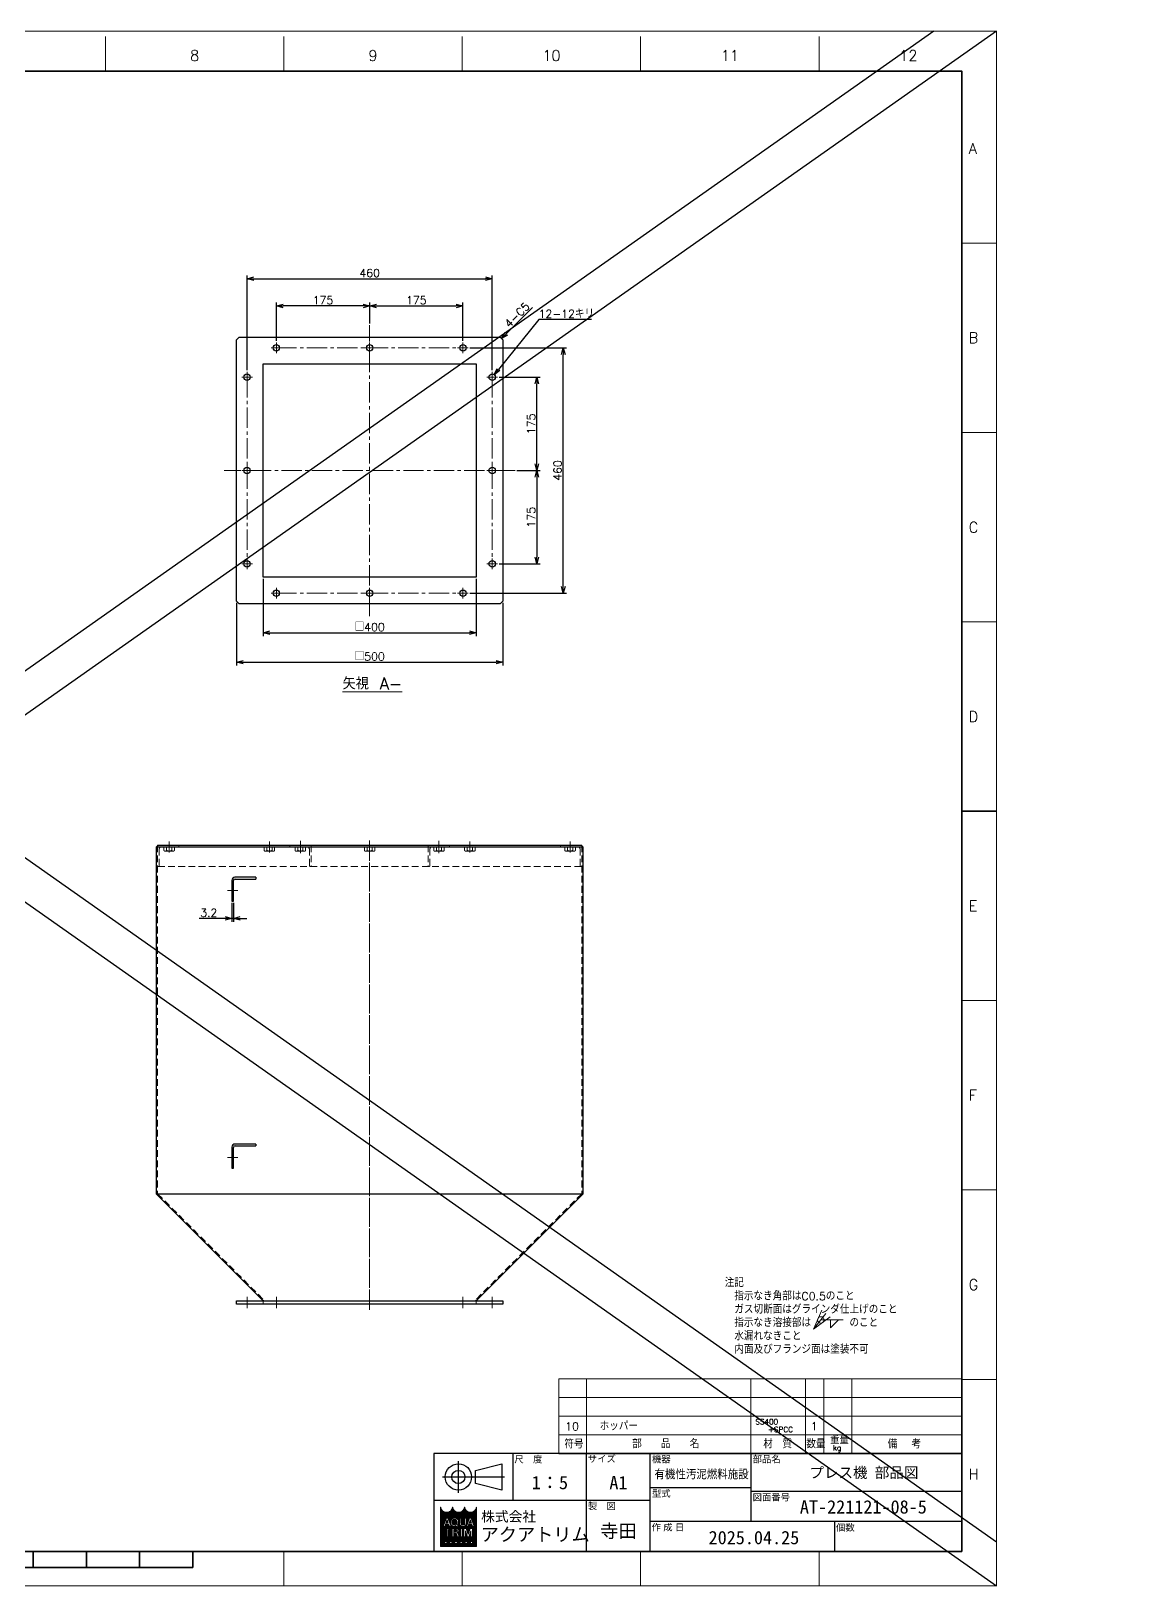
# Model space of a CAD drawing. Header units: millimetres. Extents: x 0 to 13385, y -24 to 3112.
# Drawn here: x 2331 to 4395, y 0 to 2915 of the extents above; entities that cross this region are included whole.
import ezdxf
from ezdxf import colors
from ezdxf.entities.mleader import LeaderData, LeaderLine
from ezdxf.enums import TextEntityAlignment as Align
from ezdxf.math import Vec2, Vec3

# ---------------------------------------------------------------- set-up
doc = ezdxf.new("R2010")
doc.units = ezdxf.units.MM
doc.header["$LTSCALE"] = 2
doc.header["$PDMODE"] = 99
doc.header["$PDSIZE"] = 1
doc.linetypes.add('CENTER2', pattern=[28.575, 19.05, -3.175, 3.175, -3.175])
doc.linetypes.add('HIDDEN', pattern=[9.525, 6.35, -3.175])
for name, color, linetype, lineweight in [('04_HIDDEN', 2, 'HIDDEN', 13), ('05_CENTER', 4, 'CENTER2', 13), ('07_TEXT', 3, 'Continuous', 13), ('08_DIM', 3, 'Continuous', 13), ('90_FRAME', 5, 'Continuous', 35)]:
    doc.layers.add(name, color=color, linetype=linetype, lineweight=lineweight)
doc.layers.add('10_DRAFT', color=8, linetype='Continuous', lineweight=0, plot=False)
doc.layers.add('91_BLANK', color=5, linetype='Continuous', lineweight=0, plot=False)
doc.styles.add('KANJI0', font='txt.shx', dxfattribs={"width": 0.9, "height": 30, "bigfont": 'bigfont'})
doc.styles.add('KSS_TXT', font='txt.shx', dxfattribs={"bigfont": 'extfont2.shx'})
doc.styles.add('MS_G', font='MS Gothic.ttf')
doc.styles.get("Standard").update_dxf_attribs({"font": 'txt.shx', "bigfont": 'extfont2.shx'})
doc.styles.add('表題用', font='MS PGothic.ttf')
doc.dimstyles.new('KSS_DIM', dxfattribs={"dimscale": 5, "dimtxt": 3, "dimasz": 2.5, "dimexe": 1.25, "dimexo": 0.625, "dimtad": 1, "dimdsep": 46, "dimtxsty": 'KSS_TXT', "dimblk": 'OPEN30', "dimcen": 0, "dimazin": 2, "dimtfac": 0.75, "dimtmove": 0, "dimatfit": 3, "dimldrblk": 'OPEN30', "dimfxl": 1.25, "dimtolj": 1, "dimarcsym": 0})
doc.dimstyles.new('KSS_DIM$3', dxfattribs={"dimscale": 5, "dimtxt": 3, "dimasz": 2.5, "dimexe": 1.25, "dimexo": 0.625, "dimtad": 1, "dimtih": 1, "dimtoh": 1, "dimdsep": 46, "dimtxsty": 'KSS_TXT', "dimblk": 'OPEN30', "dimcen": 0, "dimazin": 2, "dimtfac": 0.75, "dimtofl": 0, "dimtmove": 0, "dimatfit": 3, "dimldrblk": 'OPEN30', "dimfxl": 1.25, "dimtolj": 1, "dimarcsym": 0})

# ---------------------------------------------------------------- blocks, each defined once
blk = doc.blocks.new('Weld-line')
blk.add_line((0, 0), (1, 0))
blk = doc.blocks.new('Weld10-s5')
blk.add_circle((0, 0), 2)
blk = doc.blocks.new('Weld10-a1')
for p, q in [((5, 0), (0, 5)), ((0, 5), (0, 0)), ((0, 0), (5, 0))]:
    blk.add_line(p, q)
at = {"width": 0.9}
blk.add_attdef('S', text='', height=2.8, dxfattribs=at).set_placement((-2, 1), align=Align.RIGHT)
blk.add_attdef('L', (8, 1), '', height=2.8, dxfattribs=at)
blk = doc.blocks.new('_Open30')
at = {"color": 0, "linetype": 'ByBlock', "lineweight": -2}
for p, q in [((-1, 0.268), (0, 0)), ((0, 0), (-1, -0.268)), ((0, 0), (-1, 0))]:
    blk.add_line(p, q, dxfattribs=at)
blk = doc.blocks.new('*D145')
at = {"layer": '08_DIM', "color": 0, "lineweight": -2, "transparency": 16777216}
for p, q in [((3208.7, 2265.9), (3285.4, 2265.9)), ((3279.2, 2103.4), (3279.2, 2253.4)), ((3241.4, 2090.9), (3285.4, 2090.9))]:
    blk.add_line(p, q, dxfattribs=at)
at = {"layer": 'Defpoints', "color": 0, "transparency": 16777216}
for p in [(3205.6, 2265.9), (3279.2, 2265.9), (3238.3, 2090.9)]:
    blk.add_point(p, dxfattribs=at)
at = {"layer": '08_DIM', "color": 0, "lineweight": -2, "transparency": 16777216, "xscale": 12.5, "yscale": 12.5, "zscale": 12.5}
for p, rotation in [((3279.2, 2265.9), 90), ((3279.2, 2090.9), 270)]:
    blk.add_blockref('_Open30', p, dxfattribs=dict(at, rotation=rotation))
at = {"layer": '08_DIM', "color": 0, "transparency": 16777216, "insert": (3268.5, 2178.4), "char_height": 15, "attachment_point": 5, "rotation": 90, "style": 'KSS_TXT'}
blk.add_mtext('\\A1;175', dxfattribs=at)
blk = doc.blocks.new('*D146')
at = {"layer": '08_DIM', "color": 0, "lineweight": -2, "transparency": 16777216}
for p, q in [((3241.4, 2090.9), (3285.4, 2090.9)), ((3279.2, 2078.4), (3279.2, 1928.4)), ((3208.7, 1915.9), (3285.4, 1915.9))]:
    blk.add_line(p, q, dxfattribs=at)
at = {"layer": 'Defpoints', "color": 0, "transparency": 16777216}
for p in [(3238.3, 2090.9), (3205.6, 1915.9), (3279.2, 1915.9)]:
    blk.add_point(p, dxfattribs=at)
at = {"layer": '08_DIM', "color": 0, "lineweight": -2, "transparency": 16777216, "xscale": 12.5, "yscale": 12.5, "zscale": 12.5}
for p, rotation in [((3279.2, 2090.9), 90), ((3279.2, 1915.9), 270)]:
    blk.add_blockref('_Open30', p, dxfattribs=dict(at, rotation=rotation))
at = {"layer": '08_DIM', "color": 0, "transparency": 16777216, "insert": (3268.5, 2003.4), "char_height": 15, "attachment_point": 5, "rotation": 90, "style": 'KSS_TXT'}
blk.add_mtext('\\A1;175', dxfattribs=at)
blk = doc.blocks.new('*D147')
at = {"layer": '08_DIM', "color": 0, "lineweight": -2, "transparency": 16777216}
for p, q in [((3153.7, 2320.9), (3335, 2320.9)), ((3328.8, 1873.4), (3328.8, 2308.4)), ((3153.7, 1860.9), (3335, 1860.9))]:
    blk.add_line(p, q, dxfattribs=at)
at = {"layer": 'Defpoints', "color": 0, "transparency": 16777216}
for p in [(3150.6, 2320.9), (3328.8, 2320.9), (3150.6, 1860.9)]:
    blk.add_point(p, dxfattribs=at)
at = {"layer": '08_DIM', "color": 0, "lineweight": -2, "transparency": 16777216, "xscale": 12.5, "yscale": 12.5, "zscale": 12.5}
for p, rotation in [((3328.8, 2320.9), 90), ((3328.8, 1860.9), 270)]:
    blk.add_blockref('_Open30', p, dxfattribs=dict(at, rotation=rotation))
at = {"layer": '08_DIM', "color": 0, "transparency": 16777216, "insert": (3318.2, 2090.9), "char_height": 15, "attachment_point": 5, "rotation": 90, "style": 'KSS_TXT'}
blk.add_mtext('\\A1;460', dxfattribs=at)
blk = doc.blocks.new('*D148')
at = {"layer": '08_DIM', "color": 0, "lineweight": -2, "transparency": 16777216}
for p, q in [((2965.6, 2366.7), (2965.6, 2405.7)), ((2978.1, 2399.4), (3128.1, 2399.4)), ((3140.6, 2334), (3140.6, 2405.7))]:
    blk.add_line(p, q, dxfattribs=at)
at = {"layer": 'Defpoints', "color": 0, "transparency": 16777216}
for p in [(3140.6, 2399.4), (2965.6, 2363.6), (3140.6, 2330.9)]:
    blk.add_point(p, dxfattribs=at)
at = {"layer": '08_DIM', "color": 0, "lineweight": -2, "transparency": 16777216, "xscale": 12.5, "yscale": 12.5, "zscale": 12.5, "rotation": 180}
blk.add_blockref('_Open30', (2965.6, 2399.4), dxfattribs=at)
at = {"layer": '08_DIM', "color": 0, "lineweight": -2, "transparency": 16777216, "xscale": 12.5, "yscale": 12.5, "zscale": 12.5}
blk.add_blockref('_Open30', (3140.6, 2399.4), dxfattribs=at)
at = {"layer": '08_DIM', "color": 0, "transparency": 16777216, "insert": (3053.1, 2410.1), "char_height": 15, "attachment_point": 5, "style": 'KSS_TXT'}
blk.add_mtext('\\A1;175', dxfattribs=at)
blk = doc.blocks.new('*D149')
at = {"layer": '08_DIM', "color": 0, "lineweight": -2, "transparency": 16777216}
for p, q in [((2790.6, 2334), (2790.6, 2405.7)), ((2953.1, 2399.4), (2803.1, 2399.4)), ((2965.6, 2366.7), (2965.6, 2405.7))]:
    blk.add_line(p, q, dxfattribs=at)
at = {"layer": 'Defpoints', "color": 0, "transparency": 16777216}
for p in [(2790.6, 2399.4), (2965.6, 2363.6), (2790.6, 2330.9)]:
    blk.add_point(p, dxfattribs=at)
at = {"layer": '08_DIM', "color": 0, "lineweight": -2, "transparency": 16777216, "xscale": 12.5, "yscale": 12.5, "zscale": 12.5, "rotation": 180}
blk.add_blockref('_Open30', (2790.6, 2399.4), dxfattribs=at)
at = {"layer": '08_DIM', "color": 0, "lineweight": -2, "transparency": 16777216, "xscale": 12.5, "yscale": 12.5, "zscale": 12.5}
blk.add_blockref('_Open30', (2965.6, 2399.4), dxfattribs=at)
at = {"layer": '08_DIM', "color": 0, "transparency": 16777216, "insert": (2878.1, 2410.1), "char_height": 15, "attachment_point": 5, "style": 'KSS_TXT'}
blk.add_mtext('\\A1;175', dxfattribs=at)
blk = doc.blocks.new('*D150')
at = {"layer": '08_DIM', "color": 0, "lineweight": -2, "transparency": 16777216}
for p, q in [((2735.6, 2279), (2735.6, 2456.7)), ((2748.1, 2450.4), (3183.1, 2450.4)), ((3195.6, 2279), (3195.6, 2456.7))]:
    blk.add_line(p, q, dxfattribs=at)
at = {"layer": 'Defpoints', "color": 0, "transparency": 16777216}
for p in [(3195.6, 2450.4), (2735.6, 2275.9), (3195.6, 2275.9)]:
    blk.add_point(p, dxfattribs=at)
at = {"layer": '08_DIM', "color": 0, "lineweight": -2, "transparency": 16777216, "xscale": 12.5, "yscale": 12.5, "zscale": 12.5, "rotation": 180}
blk.add_blockref('_Open30', (2735.6, 2450.4), dxfattribs=at)
at = {"layer": '08_DIM', "color": 0, "lineweight": -2, "transparency": 16777216, "xscale": 12.5, "yscale": 12.5, "zscale": 12.5}
blk.add_blockref('_Open30', (3195.6, 2450.4), dxfattribs=at)
at = {"layer": '08_DIM', "color": 0, "transparency": 16777216, "insert": (2965.6, 2461.1), "char_height": 15, "attachment_point": 5, "style": 'KSS_TXT'}
blk.add_mtext('\\A1;460', dxfattribs=at)
blk = doc.blocks.new('*D151')
at = {"layer": '08_DIM', "color": 0, "lineweight": -2, "transparency": 16777216}
for p, q in [((3282.8, 2373.8), (3207.2, 2280.2)), ((3381.7, 2373.8), (3282.8, 2373.8))]:
    blk.add_line(p, q, dxfattribs=at)
at = {"layer": 'Defpoints', "color": 0, "transparency": 16777216}
for p in [(3191.8, 2261.2), (3199.3, 2270.5)]:
    blk.add_point(p, dxfattribs=at)
at = {"layer": '08_DIM', "color": 0, "lineweight": -2, "transparency": 16777216, "xscale": 12.5, "yscale": 12.5, "zscale": 12.5, "rotation": 231.0508291700527}
blk.add_blockref('_Open30', (3199.3, 2270.5), dxfattribs=at)
at = {"layer": '08_DIM', "color": 0, "transparency": 16777216, "insert": (3334.5, 2384.5), "char_height": 15, "attachment_point": 5, "style": 'KSS_TXT'}
blk.add_mtext('\\A1;12-12キリ', dxfattribs=at)
blk = doc.blocks.new('*D152')
at = {"layer": '08_DIM', "color": 0, "lineweight": -2, "transparency": 16777216}
blk.add_line((3221.9, 2347.2), (3271.2, 2396.5), dxfattribs=at)
at = {"layer": 'Defpoints', "color": 0, "transparency": 16777216}
for p in [(3321.9, 2447.2), (3321.9, 2447.2), (3213.1, 2338.4)]:
    blk.add_point(p, dxfattribs=at)
at = {"layer": '08_DIM', "color": 0, "lineweight": -2, "transparency": 16777216, "xscale": 12.5, "yscale": 12.5, "zscale": 12.5, "rotation": 225}
blk.add_blockref('_Open30', (3213.1, 2338.4), dxfattribs=at)
at = {"layer": '08_DIM', "color": 0, "transparency": 16777216, "insert": (3242, 2382.4), "char_height": 15, "attachment_point": 5, "rotation": 45, "style": 'KSS_TXT'}
blk.add_mtext('\\A1;4-C5', dxfattribs=at)
blk = doc.blocks.new('M10Nu_1')
at = {"color": 0}
for p, q in [((-9.8, 0), (-9.8, 6.7)), ((-9.8, 0), (9.8, 0)), ((-7.4, 8), (7.4, 8)), ((-4.9, 0), (-4.9, 6.7)), ((4.9, 6.7), (4.9, 0)), ((9.8, 6.7), (9.8, 0))]:
    blk.add_line(p, q, dxfattribs=at)
at = {"color": 0, "linetype": 'CENTER2'}
blk.add_line((0, 8), (0, 0), dxfattribs=at)
at = {"color": 0}
for centre, radius, start, end in [((-7.4, 5.1), 2.94, 33.626, 146.374), ((0, -1.8), 9.8, 60, 120), ((7.4, 5.1), 2.94, 33.626, 146.374)]:
    blk.add_arc(centre, radius, start, end, dxfattribs=at)
at = {"layer": '10_DRAFT', "style": 'KANJI0', "width": 0.82}
blk.add_text('Ｍ１０', height=1.25, dxfattribs=at).set_placement((0.3, 0.1))
blk = doc.blocks.new('A$C6D2F3CDD_1')
at = {"color": 0}
for p, q in [((0, 0), (0, -40)), ((0, 0), (40, 0)), ((40, -1), (40, 0)), ((3, -38), (3, -7.5)), ((7.5, -3), (38, -3)), ((1, -40), (0, -40))]:
    blk.add_line(p, q, dxfattribs=at)
for centre, radius, start, end in [((7.5, -7.5), 4.5, 90, 180), ((38, -1), 2, 270, 0), ((1, -38), 2, 270, 0)]:
    blk.add_arc(centre, radius, start, end, dxfattribs=at)
blk = doc.blocks.new('*D180')
at = {"layer": '08_DIM', "color": 0, "lineweight": -2, "transparency": 16777216}
for p, q in [((2706.9, 1280.2), (2706.9, 1245)), ((2710.1, 1280.2), (2710.1, 1245)), ((2694.4, 1251.3), (2645.7, 1251.3)), ((2710.1, 1251.3), (2706.9, 1251.3)), ((2722.6, 1251.3), (2735.1, 1251.3))]:
    blk.add_line(p, q, dxfattribs=at)
at = {"layer": 'Defpoints', "color": 0, "transparency": 16777216}
for p in [(2706.9, 1283.3), (2710.1, 1283.3), (2706.9, 1251.3)]:
    blk.add_point(p, dxfattribs=at)
at = {"layer": '08_DIM', "color": 0, "lineweight": -2, "transparency": 16777216, "xscale": 12.5, "yscale": 12.5, "zscale": 12.5}
blk.add_blockref('_Open30', (2706.9, 1251.3), dxfattribs=at)
at = {"layer": '08_DIM', "color": 0, "lineweight": -2, "transparency": 16777216, "xscale": 12.5, "yscale": 12.5, "zscale": 12.5, "rotation": 180}
blk.add_blockref('_Open30', (2710.1, 1251.3), dxfattribs=at)
at = {"layer": '08_DIM', "color": 0, "transparency": 16777216, "insert": (2663.8, 1261.9), "char_height": 15, "attachment_point": 5, "style": 'KSS_TXT'}
blk.add_mtext('\\A1;3.2', dxfattribs=at)
blk = doc.blocks.new('*D193')
at = {"layer": '08_DIM', "color": 0, "lineweight": -2, "transparency": 16777216}
for p, q in [((2765.6, 1887.7), (2765.6, 1780.5)), ((3165.6, 1887.7), (3165.6, 1780.5)), ((2778.1, 1786.7), (3153.1, 1786.7))]:
    blk.add_line(p, q, dxfattribs=at)
at = {"layer": 'Defpoints', "color": 0, "transparency": 16777216}
for p in [(2765.6, 1890.9), (3165.6, 1890.9), (3165.6, 1786.7)]:
    blk.add_point(p, dxfattribs=at)
at = {"layer": '08_DIM', "color": 0, "lineweight": -2, "transparency": 16777216, "xscale": 12.5, "yscale": 12.5, "zscale": 12.5, "rotation": 180}
blk.add_blockref('_Open30', (2765.6, 1786.7), dxfattribs=at)
at = {"layer": '08_DIM', "color": 0, "lineweight": -2, "transparency": 16777216, "xscale": 12.5, "yscale": 12.5, "zscale": 12.5}
blk.add_blockref('_Open30', (3165.6, 1786.7), dxfattribs=at)
at = {"layer": '08_DIM', "color": 0, "transparency": 16777216, "insert": (2965.6, 1797.4), "char_height": 15, "attachment_point": 5, "style": 'KSS_TXT'}
blk.add_mtext('\\A1;□400', dxfattribs=at)
blk = doc.blocks.new('*D194')
at = {"layer": '08_DIM', "color": 0, "lineweight": -2, "transparency": 16777216}
for p, q in [((2715.6, 1842.7), (2715.6, 1725.3)), ((3215.6, 1842.7), (3215.6, 1725.3)), ((2728.1, 1731.6), (3203.1, 1731.6))]:
    blk.add_line(p, q, dxfattribs=at)
at = {"layer": 'Defpoints', "color": 0, "transparency": 16777216}
for p in [(2715.6, 1845.9), (3215.6, 1845.9), (3215.6, 1731.6)]:
    blk.add_point(p, dxfattribs=at)
at = {"layer": '08_DIM', "color": 0, "lineweight": -2, "transparency": 16777216, "xscale": 12.5, "yscale": 12.5, "zscale": 12.5, "rotation": 180}
blk.add_blockref('_Open30', (2715.6, 1731.6), dxfattribs=at)
at = {"layer": '08_DIM', "color": 0, "lineweight": -2, "transparency": 16777216, "xscale": 12.5, "yscale": 12.5, "zscale": 12.5}
blk.add_blockref('_Open30', (3215.6, 1731.6), dxfattribs=at)
at = {"layer": '08_DIM', "color": 0, "transparency": 16777216, "insert": (2965.6, 1742.2), "char_height": 15, "attachment_point": 5, "style": 'KSS_TXT'}
blk.add_mtext('\\A1;□500', dxfattribs=at)
blk = doc.blocks.new('AM_BALLOON1')
at = {"transparency": 16777216}
blk.add_circle((0, 0), 5, dxfattribs=at)
blk.add_attdef('B_NUMBER', text='', height=3, dxfattribs=at).set_placement((0, 0), align=Align.MIDDLE_CENTER)
blk = doc.blocks.new('_OPEN')
at = {"color": 0, "linetype": 'ByBlock'}
for p, q in [((-1, 0.17), (0, 0)), ((0, 0), (-1, -0.17)), ((0, 0), (-1, 0))]:
    blk.add_line(p, q, dxfattribs=at)
blk = doc.blocks.new('Jis_w20130906110600')
blk.add_blockref('Weld10-s5', (0, 0))
at = {"xscale": -1, "rotation": 180}
blk.add_blockref('Weld10-a1', (6, 0), dxfattribs=at)
at = {"layer": '08_DIM', "xscale": 14, "yscale": 14, "zscale": 14}
blk.add_blockref('Weld-line', (0, 0), dxfattribs=at)
at = {"style": 'KSS_TXT', "flags": 1}
blk.add_attdef('JISINFO', (0, 0), '', height=3, dxfattribs=at)
at = {"layer": '08_DIM'}
blk.add_leader([(-4.63, -5.77), (0, 0)], dimstyle='KSS_DIM', dxfattribs=at)

msp = doc.modelspace()

# ---------------------------------------------------------------- hatches: boundary and pattern name
at = {"layer": '90_FRAME', "lineweight": 5}
h = msp.add_hatch(dxfattribs=at)
h.set_pattern_fill('_USER', color=4, scale=1.5, angle=45, pattern_type=0)
h.set_pattern_definition([(45, (3e-06, 5e-07), (-1.0606602, 1.0606602), [])])
edge = h.paths.add_edge_path()
edge.add_arc((3165.98, 147.555), 0.32, 90, 180)
edge.add_ellipse((3154.773, 147.555), major_axis=(-10.887, 0), ratio=0.88235294, start_angle=360, end_angle=540, ccw=False)
edge.add_arc((3143.566, 147.555), 0.32, 3.187318, 180)
edge.add_ellipse((3132.359, 147.555), major_axis=(-10.887, 0), ratio=0.88235294, start_angle=360, end_angle=540, ccw=False)
edge.add_arc((3121.152, 147.555), 0.32, 3.187318, 180)
edge.add_ellipse((3109.945, 147.555), major_axis=(-10.887, 0), ratio=0.88235294, start_angle=360, end_angle=540, ccw=False)
edge.add_arc((3098.738, 147.555), 0.32, 3.187318, 90)
edge.add_line((3098.738, 147.876), (3098.738, 73.91))
edge.add_line((3098.738, 73.91), (3165.98, 73.91))
edge.add_line((3165.98, 73.91), (3165.98, 147.876))
h.paths.add_polyline_path([(3109.581, 127.122), (3112.236, 127.122), (3118.273, 111.189), (3118.273, 111.112), (3115.399, 111.112), (3113.896, 115.333), (3107.985, 115.333), (3108.852, 117.767), (3113.029, 117.767), (3110.909, 123.723), (3106.418, 111.112), (3103.544, 111.112), (3103.544, 111.189)], flags=16)
edge = h.paths.add_edge_path(flags=16)
edge.add_ellipse((3124.955, 120.078), major_axis=(-7.365, 0), ratio=0.95652174, start_angle=180, end_angle=360, ccw=False)
edge.add_line((3132.319, 120.078), (3132.319, 118.157))
edge.add_ellipse((3124.955, 118.157), major_axis=(-7.365, 0), ratio=0.95652174, start_angle=142.105255, end_angle=180, ccw=False)
edge.add_line((3130.766, 113.83), (3128.703, 115.53))
edge.add_ellipse((3124.955, 118.345), major_axis=(4.696, 0), ratio=0.99503582, start_angle=-37.042763, end_angle=0)
edge.add_line((3129.651, 118.345), (3129.651, 119.889))
edge.add_ellipse((3124.955, 119.889), major_axis=(4.696, 0), ratio=0.99471826, start_angle=360, end_angle=540)
edge.add_line((3120.259, 119.889), (3120.259, 118.345))
edge.add_ellipse((3124.955, 118.345), major_axis=(4.696, 0), ratio=0.99503582, start_angle=-180, end_angle=-65.757949)
edge.add_line((3126.883, 114.084), (3125.575, 115.357))
edge.add_line((3125.575, 115.357), (3126.994, 116.863))
edge.add_line((3126.994, 116.863), (3132.924, 111.976))
edge.add_line((3132.924, 111.976), (3131.071, 110.008))
edge.add_line((3131.071, 110.008), (3128.845, 112.175))
edge.add_ellipse((3124.955, 118.157), major_axis=(-7.365, 0), ratio=0.95652174, start_angle=0, end_angle=121.883625, ccw=False)
edge.add_line((3117.59, 118.157), (3117.59, 120.078))
h.paths.add_polyline_path([(3118.749, 107.91), (3118.749, 105.669), (3113.946, 105.669, 0.41421356), (3113.626, 105.349), (3113.626, 91.9), (3110.744, 91.9), (3110.744, 105.349, 0.41421356), (3110.424, 105.669), (3105.621, 105.669), (3105.621, 107.91)], flags=16)
edge = h.paths.add_edge_path(flags=16)
edge.add_line((3120.574, 107.91), (3127.939, 107.91))
edge.add_ellipse((3127.939, 103.699), major_axis=(-5.169, 0), ratio=0.8148203, start_angle=111.386975, end_angle=270, ccw=False)
edge.add_arc((3128.732, 97.991), 2.094, 22.272952, 58.553113, ccw=False)
edge.add_line((3130.669, 98.785), (3133.428, 92.028))
edge.add_line((3133.428, 92.028), (3133.428, 91.9))
edge.add_line((3133.428, 91.9), (3130.322, 91.9))
edge.add_line((3130.322, 91.9), (3127.885, 98.685))
edge.add_arc((3126.696, 98.206), 1.281, 21.928298, 90)
edge.add_line((3126.696, 99.487), (3123.552, 99.487))
edge.add_line((3123.552, 99.487), (3123.552, 101.729))
edge.add_line((3123.552, 101.729), (3128.323, 101.729))
edge.add_arc((3128.254, 103.699), 1.971, 271.997057, 448.002943)
edge.add_line((3128.323, 105.669), (3123.456, 105.669))
edge.add_line((3123.456, 105.669), (3123.456, 91.9))
edge.add_line((3123.456, 91.9), (3120.574, 91.9))
edge.add_line((3120.574, 91.9), (3120.574, 107.91))
h.paths.add_polyline_path([(3133.8, 127.122), (3136.681, 127.122), (3136.681, 118.157, 0.17503056), (3137.953, 114.487, 0.25714961), (3143.095, 114.487, 0.17503056), (3144.366, 118.157), (3144.366, 127.122), (3147.248, 127.122), (3147.248, 117.577, -0.37939124), (3141.004, 111.112), (3140.043, 111.112, -0.37939124), (3133.8, 117.577)], flags=16)
h.paths.add_polyline_path([(3135.856, 107.91), (3139.378, 107.91), (3139.378, 105.669, 0.41421356), (3139.058, 105.349), (3139.058, 94.462, 0.41421356), (3139.378, 94.142), (3139.378, 91.9), (3135.856, 91.9), (3135.856, 94.142, 0.41421356), (3136.176, 94.462), (3136.176, 105.349, 0.41421356), (3135.856, 105.669)], flags=16)
h.paths.add_polyline_path([(3142.263, 107.91), (3146.445, 107.91), (3150.268, 96.282), (3154.091, 107.91), (3158.276, 107.91), (3158.276, 91.9), (3155.394, 91.9), (3155.394, 103.107), (3151.709, 91.9), (3148.827, 91.9), (3145.142, 103.107), (3145.145, 91.9), (3142.263, 91.9)], flags=16)
h.paths.add_polyline_path([(3153.123, 127.122), (3155.778, 127.122), (3161.815, 111.189), (3161.815, 111.112), (3158.941, 111.112), (3157.438, 115.333), (3151.527, 115.333), (3152.393, 117.767), (3156.571, 117.767), (3154.45, 123.723), (3149.96, 111.112), (3147.086, 111.112), (3147.086, 111.189)], flags=16)
h.paths.add_polyline_path([(3106.423, 83.516), (3110.265, 83.516), (3110.265, 79.673), (3106.423, 79.673)], flags=16)
h.paths.add_polyline_path([(3116.029, 83.516), (3119.871, 83.516), (3119.871, 79.673), (3116.029, 79.673)], flags=16)
h.paths.add_polyline_path([(3125.635, 83.516), (3129.477, 83.516), (3129.477, 79.673), (3125.635, 79.673)], flags=16)
h.paths.add_polyline_path([(3135.241, 83.516), (3139.083, 83.516), (3139.083, 79.673), (3135.241, 79.673)], flags=16)
h.paths.add_polyline_path([(3144.847, 83.516), (3148.689, 83.516), (3148.689, 79.673), (3144.847, 79.673)], flags=16)
h.paths.add_polyline_path([(3154.453, 83.516), (3158.295, 83.516), (3158.295, 79.673), (3154.453, 79.673)], flags=16)

# ---------------------------------------------------------------- linework, layer by layer
for p, q in [((4141.004, 2914.599), (0, 0)), ((4023.569, 2914.599), (0, 82.656)), ((0, 2914.599), (4141.004, 0)), ((117.435, 2914.599), (4141.004, 82.656))]:
    msp.add_line(p, q)
at = {"color": 0}
for p, q in [((2565.557, 734.302), (2565.557, 1385.302)), ((2565.557, 1385.302), (3365.557, 1385.302)), ((2567.857, 1388.302), (3363.257, 1388.302)), ((3365.557, 1385.302), (3365.557, 734.302)), ((2706.907, 1322.302), (2706.907, 1283.302)), ((2710.107, 1283.302), (2710.107, 1322.102)), ((2751.907, 1328.302), (2712.907, 1328.302)), ((2713.107, 1325.102), (2751.907, 1325.102)), ((2751.907, 1328.302), (2751.907, 1325.102)), ((2706.907, 1283.302), (2710.107, 1283.302)), ((2706.907, 822.302), (2706.907, 783.302)), ((2710.107, 783.302), (2710.107, 822.102)), ((2751.907, 828.302), (2712.907, 828.302)), ((2713.107, 825.102), (2751.907, 825.102)), ((2751.907, 828.302), (2751.907, 825.102)), ((2706.907, 783.302), (2710.107, 783.302)), ((3365.557, 734.302), (2565.557, 734.302)), ((2565.557, 734.302), (2765.557, 534.302)), ((3365.557, 734.302), (3165.557, 534.302))]:
    msp.add_line(p, q, dxfattribs=at)
for points in [[(3210.557, 1840.862), (2720.557, 1840.862), (2715.557, 1845.862), (2715.557, 2335.862), (2720.557, 2340.862), (3210.557, 2340.862), (3215.557, 2335.862), (3215.557, 1845.862)], [(3165.557, 1890.862), (2765.557, 1890.862), (2765.557, 2290.862), (3165.557, 2290.862)], [(3215.557, 528.302), (2715.557, 528.302), (2715.557, 534.302), (3215.557, 534.302)]]:
    msp.add_lwpolyline(points, close=True, dxfattribs=at)
at = {"color": 3}
for points in [[(2567.857, 1385.302), (2565.857, 1385.302), (2567.857, 1387.302), (2567.857, 1387.302)], [(3363.257, 1385.302), (3365.257, 1385.302), (3363.257, 1387.302), (3363.257, 1387.302)]]:
    msp.add_lwpolyline(points, close=True, dxfattribs=at)
at = {"color": 0}
for centre in [(2790.557, 2320.862), (2965.557, 2320.862), (3140.557, 2320.862), (2735.557, 2265.862), (3195.557, 2265.862), (2735.557, 2090.862), (3195.557, 2090.862), (2735.557, 1915.862), (3195.557, 1915.862), (2790.557, 1860.862), (2965.557, 1860.862), (3140.557, 1860.862)]:
    msp.add_circle(centre, 6, dxfattribs=at)
for centre, radius in [((2712.907, 1322.302), 6), ((2713.107, 1322.102), 3), ((2712.907, 822.302), 6), ((2713.107, 822.102), 3)]:
    msp.add_arc(centre, radius, 90, 180, dxfattribs=at)
at = {"layer": '04_HIDDEN'}
for p, q in [((2567.857, 1388.302), (2567.857, 735.255)), ((3363.257, 1388.302), (3363.257, 735.255)), ((3362.257, 1348.302), (2568.857, 1348.302)), ((2706.907, 1308.802), (2710.107, 1308.802)), ((2706.907, 1297.802), (2710.107, 1297.802)), ((2706.907, 808.802), (2710.107, 808.802)), ((2706.907, 797.802), (2710.107, 797.802)), ((2567.857, 735.255), (2767.184, 535.929)), ((3363.257, 735.255), (3163.931, 535.929)), ((2765.557, 534.302), (2767.184, 535.929)), ((2765.557, 534.302), (2765.557, 528.302)), ((2765.557, 528.302), (2765.557, 534.302)), ((3165.557, 534.302), (3163.931, 535.929)), ((3165.557, 534.302), (3165.557, 528.302)), ((3165.557, 528.302), (3165.557, 534.302))]:
    msp.add_line(p, q, dxfattribs=at)
at = {"layer": '05_CENTER'}
for p, q in [((2965.557, 1818.104), (2965.557, 2363.619)), ((2800.557, 2320.862), (2780.557, 2320.862)), ((2790.557, 2310.862), (2790.557, 2330.862)), ((2790.557, 2320.862), (3140.557, 2320.862)), ((2975.557, 2320.862), (2955.557, 2320.862)), ((2965.557, 2310.862), (2965.557, 2330.862)), ((3150.557, 2320.862), (3130.557, 2320.862)), ((3140.557, 2310.862), (3140.557, 2330.862)), ((2735.557, 2275.862), (2735.557, 2255.862)), ((3195.557, 2275.862), (3195.557, 2255.862)), ((2745.557, 2265.862), (2725.557, 2265.862)), ((2735.557, 2265.862), (2735.557, 1915.862)), ((3185.557, 2265.862), (3205.557, 2265.862)), ((3195.557, 2265.862), (3195.557, 1915.862)), ((2735.557, 2100.862), (2735.557, 2080.862)), ((3195.557, 2100.862), (3195.557, 2080.862)), ((3238.315, 2090.862), (2692.8, 2090.862)), ((2745.557, 2090.862), (2725.557, 2090.862)), ((3185.557, 2090.862), (3205.557, 2090.862)), ((2735.557, 1925.862), (2735.557, 1905.862)), ((3195.557, 1925.862), (3195.557, 1905.862)), ((2745.557, 1915.862), (2725.557, 1915.862)), ((3185.557, 1915.862), (3205.557, 1915.862)), ((2790.557, 1870.862), (2790.557, 1850.862)), ((2965.557, 1870.862), (2965.557, 1850.862)), ((3140.557, 1870.862), (3140.557, 1850.862)), ((2800.557, 1860.862), (2780.557, 1860.862)), ((2790.557, 1860.862), (3140.557, 1860.862)), ((2975.557, 1860.862), (2955.557, 1860.862)), ((3150.557, 1860.862), (3130.557, 1860.862)), ((2589.557, 1375.035), (2589.557, 1395.569)), ((2777.557, 1375.035), (2777.557, 1395.569)), ((2835.557, 1373.538), (2835.557, 1396.57)), ((3095.557, 1373.538), (3095.557, 1396.57)), ((3153.557, 1375.035), (3153.557, 1395.569)), ((3341.557, 1375.035), (3341.557, 1395.569)), ((2718.342, 1303.302), (2698.744, 1303.302)), ((2718.342, 803.302), (2698.744, 803.302)), ((2735.557, 541.77), (2735.557, 520.649)), ((2790.557, 541.77), (2790.557, 520.649)), ((3140.557, 541.77), (3140.557, 520.649)), ((3195.557, 541.77), (3195.557, 520.649))]:
    msp.add_line(p, q, dxfattribs=at)
msp.add_lwpolyline([(2965.557, 1397.128), (2965.557, 517.695)], close=True, dxfattribs=at)
at = {"layer": '90_FRAME', "color": 4, "lineweight": 13}
for p, q in [((2469.879, 2839.789), (2469.879, 2904.599)), ((2804.546, 2839.789), (2804.546, 2904.599)), ((3139.213, 2839.789), (3139.213, 2904.599)), ((3473.88, 2839.789), (3473.88, 2904.599)), ((3808.547, 2839.789), (3808.547, 2904.599)), ((4141.004, 2517.113), (4076.195, 2517.113)), ((4141.004, 2162.127), (4076.195, 2162.127)), ((4141.004, 1807.141), (4076.195, 1807.141)), ((4141.004, 1097.169), (4076.195, 1097.169)), ((4141.004, 742.182), (4076.195, 742.182)), ((3320.087, 388.377), (4076.195, 388.377)), ((3320.088, 388.377), (3320.088, 248.377)), ((3372.588, 388.377), (3372.588, 248.377)), ((3680.54, 388.377), (3680.54, 248.377)), ((3782.76, 388.377), (3782.76, 248.377)), ((3817.76, 388.377), (3817.76, 248.377)), ((3870.26, 388.377), (3870.26, 248.377)), ((4141.004, 387.196), (4076.195, 387.196)), ((3320.087, 353.377), (4076.195, 353.377)), ((3320.087, 318.377), (4076.195, 318.377)), ((3320.087, 283.377), (4076.195, 283.377)), ((2804.546, 0), (2804.546, 64.52)), ((3139.213, 0), (3139.213, 64.52)), ((3473.88, 0), (3473.88, 64.52)), ((3808.547, 0), (3808.547, 64.52))]:
    msp.add_line(p, q, dxfattribs=at)
at = {"layer": '90_FRAME'}
for p, q in [((4141.004, 1452.155), (4076.195, 1452.155)), ((2334.626, 34.608), (2334.626, 64.52)), ((2434.334, 34.608), (2434.334, 64.52)), ((2534.041, 34.608), (2534.041, 64.52)), ((2633.748, 34.608), (2633.748, 64.52)), ((1636.676, 34.608), (2633.748, 34.608))]:
    msp.add_line(p, q, dxfattribs=at)
at = {"layer": '90_FRAME', "color": 0, "lineweight": 25}
for p, q in [((3131.982, 174.481), (3131.982, 233.881)), ((3234.695, 159.984), (3234.695, 248.377)), ((3372.588, 64.52), (3372.588, 248.377)), ((3491.73, 64.52), (3491.73, 248.377)), ((3680.54, 248.377), (3680.54, 121.091)), ((3102.282, 204.181), (3218.607, 204.181)), ((3491.73, 184.734), (3680.54, 184.734)), ((3680.54, 177.663), (4076.195, 177.663)), ((3491.73, 159.984), (3086.195, 159.984)), ((3491.73, 121.091), (4076.195, 121.091)), ((3837.409, 121.091), (3837.409, 64.52))]:
    msp.add_line(p, q, dxfattribs=at)
at = {"layer": '90_FRAME', "color": 7, "lineweight": 25}
msp.add_line((3320.088, 248.377), (4076.195, 248.377), dxfattribs=at)
at = {"layer": '90_FRAME', "color": 4, "lineweight": 5}
for p, q in [((3098.738, 73.91), (3098.738, 147.876)), ((3165.98, 147.876), (3165.98, 73.91)), ((3103.544, 111.189), (3109.581, 127.122)), ((3106.418, 111.112), (3110.909, 123.723)), ((3107.985, 115.333), (3108.852, 117.767)), ((3108.852, 117.767), (3113.029, 117.767)), ((3109.581, 127.122), (3112.236, 127.122)), ((3113.029, 117.767), (3110.909, 123.723)), ((3118.273, 111.189), (3112.236, 127.122)), ((3117.59, 120.078), (3117.59, 118.157)), ((3120.259, 119.889), (3120.259, 118.352)), ((3125.575, 115.357), (3126.994, 116.863)), ((3126.994, 116.863), (3132.924, 111.976)), ((3129.651, 119.889), (3129.651, 118.352)), ((3132.319, 120.078), (3132.319, 118.157)), ((3133.8, 117.577), (3133.8, 127.122)), ((3136.681, 127.122), (3133.8, 127.122)), ((3136.681, 118.157), (3136.681, 127.122)), ((3144.366, 118.157), (3144.366, 127.122)), ((3144.366, 127.122), (3147.248, 127.122)), ((3147.086, 111.189), (3153.123, 127.122)), ((3147.248, 117.577), (3147.248, 127.122)), ((3149.96, 111.112), (3154.45, 123.723)), ((3151.527, 115.333), (3152.393, 117.767)), ((3152.393, 117.767), (3156.571, 117.767)), ((3153.123, 127.122), (3155.778, 127.122)), ((3156.571, 117.767), (3154.45, 123.723)), ((3161.815, 111.189), (3155.778, 127.122)), ((3103.544, 111.112), (3103.544, 111.189)), ((3103.544, 111.189), (3103.544, 111.189)), ((3103.544, 111.112), (3103.544, 111.189)), ((3103.544, 111.112), (3106.418, 111.112)), ((3105.621, 107.91), (3118.749, 107.91)), ((3105.621, 107.91), (3105.621, 105.669)), ((3105.621, 105.669), (3110.424, 105.669)), ((3107.985, 115.333), (3113.896, 115.333)), ((3110.744, 91.9), (3110.744, 105.349)), ((3110.744, 91.9), (3113.626, 91.9)), ((3113.626, 91.9), (3113.626, 105.349)), ((3115.399, 111.112), (3113.896, 115.333)), ((3113.946, 105.669), (3118.749, 105.669)), ((3118.273, 111.112), (3115.399, 111.112)), ((3118.273, 111.112), (3118.273, 111.189)), ((3118.749, 107.91), (3118.749, 105.669)), ((3120.574, 107.91), (3120.574, 91.9)), ((3120.574, 107.91), (3127.939, 107.91)), ((3120.574, 91.9), (3123.456, 91.9)), ((3123.456, 91.9), (3123.456, 105.669)), ((3123.456, 105.669), (3128.323, 105.669)), ((3123.552, 99.487), (3123.552, 101.729)), ((3123.552, 101.729), (3128.323, 101.729)), ((3123.552, 99.487), (3126.696, 99.487)), ((3125.575, 115.357), (3126.883, 114.084)), ((3127.885, 98.685), (3130.322, 91.9)), ((3128.703, 115.53), (3130.766, 113.83)), ((3128.845, 112.175), (3131.071, 110.008)), ((3130.322, 91.9), (3133.428, 91.9)), ((3130.669, 98.785), (3133.428, 92.028)), ((3131.071, 110.008), (3132.924, 111.976)), ((3133.428, 92.028), (3133.428, 91.9)), ((3135.856, 107.91), (3139.378, 107.91)), ((3135.856, 107.91), (3135.856, 105.669)), ((3135.856, 91.9), (3135.856, 94.142)), ((3135.856, 91.9), (3139.378, 91.9)), ((3136.176, 94.462), (3136.176, 105.349)), ((3139.058, 94.462), (3139.058, 105.349)), ((3139.378, 107.91), (3139.378, 105.669)), ((3139.378, 91.9), (3139.378, 94.142)), ((3141.004, 111.112), (3140.043, 111.112)), ((3142.263, 107.91), (3142.263, 91.9)), ((3142.263, 107.91), (3146.445, 107.91)), ((3142.263, 91.9), (3145.145, 91.9)), ((3145.145, 91.9), (3145.142, 103.107)), ((3148.827, 91.9), (3145.142, 103.107)), ((3150.268, 96.282), (3146.445, 107.91)), ((3147.086, 111.112), (3147.086, 111.189)), ((3147.086, 111.189), (3147.086, 111.189)), ((3147.086, 111.112), (3147.086, 111.189)), ((3147.086, 111.112), (3149.96, 111.112)), ((3148.827, 91.9), (3151.709, 91.9)), ((3150.268, 96.282), (3154.091, 107.91)), ((3151.527, 115.333), (3157.438, 115.333)), ((3151.709, 91.9), (3155.394, 103.107)), ((3158.276, 107.91), (3154.091, 107.91)), ((3155.394, 103.107), (3155.394, 91.9)), ((3155.394, 91.9), (3158.276, 91.9)), ((3158.941, 111.112), (3157.438, 115.333)), ((3158.276, 91.9), (3158.276, 107.91)), ((3161.815, 111.112), (3158.941, 111.112)), ((3161.815, 111.112), (3161.815, 111.189)), ((3165.98, 73.91), (3098.738, 73.91)), ((3106.423, 83.516), (3110.265, 83.516)), ((3106.423, 83.516), (3106.423, 79.673)), ((3110.265, 79.673), (3106.423, 79.673)), ((3110.265, 83.516), (3110.265, 79.673)), ((3116.029, 83.516), (3119.871, 83.516)), ((3116.029, 83.516), (3116.029, 79.673)), ((3119.871, 79.673), (3116.029, 79.673)), ((3119.871, 83.516), (3119.871, 79.673)), ((3125.635, 83.516), (3129.477, 83.516)), ((3125.635, 83.516), (3125.635, 79.673)), ((3129.477, 79.673), (3125.635, 79.673)), ((3129.477, 83.516), (3129.477, 79.673)), ((3135.241, 83.516), (3139.083, 83.516)), ((3135.241, 83.516), (3135.241, 79.673)), ((3139.083, 79.673), (3135.241, 79.673)), ((3139.083, 83.516), (3139.083, 79.673)), ((3144.847, 83.516), (3148.689, 83.516)), ((3144.847, 83.516), (3144.847, 79.673)), ((3148.689, 79.673), (3144.847, 79.673)), ((3148.689, 83.516), (3148.689, 79.673)), ((3158.295, 83.516), (3154.453, 83.516)), ((3154.453, 83.516), (3154.453, 79.673)), ((3154.453, 79.673), (3158.295, 79.673)), ((3158.295, 83.516), (3158.295, 79.673))]:
    msp.add_line(p, q, dxfattribs=at)
at = {"layer": '90_FRAME'}
msp.add_lwpolyline([(194.23, 64.52), (4076.195, 64.52), (4076.195, 2839.789), (194.23, 2839.789)], close=True, dxfattribs=at)
at = {"layer": '90_FRAME', "color": 0, "lineweight": 25}
msp.add_lwpolyline([(3086.195, 64.52), (4076.195, 64.52), (4076.195, 248.377), (3086.195, 248.377)], close=True, dxfattribs=at)
msp.add_lwpolyline([(3164.157, 216.556), (3213.657, 228.931), (3213.657, 179.431), (3164.157, 191.806), (3164.157, 216.556)], dxfattribs=at)
for radius in [24.75, 12.375]:
    msp.add_circle((3131.982, 204.181), radius, dxfattribs=at)
at = {"layer": '90_FRAME', "color": 4, "lineweight": 5}
for centre, radius, start, end in [((3098.738, 147.555), 0.32, 0, 90), ((3121.152, 147.555), 0.32, 0, 180), ((3121.152, 147.555), 0.32, 0, 90), ((3143.566, 147.555), 0.32, 0, 180), ((3165.98, 147.555), 0.32, 90, 180), ((3140.568, 117.867), 6.775, 182.450031, 265.555257), ((3142.397, 118.082), 5.717, 179.252794, 218.964572), ((3140.479, 117.867), 6.775, 274.444743, 357.549969), ((3138.65, 118.082), 5.717, 321.035428, 0.747206), ((3110.424, 105.349), 0.32, 0, 90), ((3113.946, 105.349), 0.32, 90, 180), ((3126.696, 98.206), 1.281, 21.928298, 90), ((3128.254, 103.699), 1.971, 271.997057, 88.002943), ((3128.732, 97.991), 2.094, 22.272952, 58.553113), ((3135.856, 105.349), 0.32, 0, 90), ((3135.856, 94.462), 0.32, 270, 0), ((3140.524, 119.156), 5.33, 241.157728, 298.842272), ((3139.378, 105.349), 0.32, 90, 180), ((3139.378, 94.462), 0.32, 180, 270)]:
    msp.add_arc(centre, radius, start, end, dxfattribs=at)
for centre, major_axis, ratio, start_param, end_param in [((3109.945, 147.555), (-10.887, 0), 0.88235294, 6.28318531, 9.42477796), ((3132.359, 147.555), (-10.887, 0), 0.88235294, 6.28318531, 9.42477796), ((3154.773, 147.555), (-10.887, 0), 0.88235294, 6.28318531, 9.42477796), ((3124.955, 120.078), (-7.365, 0), 0.95652174, 3.14159265, 6.28318531), ((3124.955, 119.889), (4.696, 0), 0.99471826, 6.28318531, 9.42477796), ((3127.939, 103.699), (-5.169, 0), 0.8148203, 1.94406945, 4.71238898)]:
    msp.add_ellipse(centre, major_axis=major_axis, ratio=ratio, start_param=start_param, end_param=end_param, dxfattribs=at)
at = {"layer": '90_FRAME', "color": 4, "lineweight": 5, "extrusion": (0, 0, -1)}
for centre, major_axis, ratio, start_param, end_param in [((3124.955, 118.157), (-7.365, 0), 0.95652174, 4.15591475, 6.28318531), ((3124.955, 118.345), (4.696, 0), 0.99503582, 7.43087802, 9.42477796), ((3124.955, 118.345), (4.696, 0), 0.99503582, 6.28318531, 6.92970349), ((3124.955, 118.157), (-7.365, 0), 0.95652174, 3.14159265, 3.80298072)]:
    msp.add_ellipse(centre, major_axis=major_axis, ratio=ratio, start_param=start_param, end_param=end_param, dxfattribs=at)
at = {"layer": '91_BLANK'}
msp.add_lwpolyline([(0, 0), (4141.004, 0), (4141.004, 2914.599), (0, 2914.599)], close=True, dxfattribs=at)

# ---------------------------------------------------------------- block references
at = {"layer": '04_HIDDEN'}
for p in [(2567.857, 1388.302), (3075.557, 1388.302)]:
    msp.add_blockref('A$C6D2F3CDD_1', p, dxfattribs=at)
at = {"layer": '04_HIDDEN', "xscale": -1, "rotation": 180}
for p in [(2589.557, 1385.302), (2777.557, 1385.302), (2965.557, 1385.302), (3153.557, 1385.302), (3341.557, 1385.302)]:
    msp.add_blockref('M10Nu_1', p, dxfattribs=at)
at = {"layer": '04_HIDDEN', "xscale": -1}
for p in [(2855.557, 1388.302), (3363.257, 1388.302)]:
    msp.add_blockref('A$C6D2F3CDD_1', p, dxfattribs=at)
at = {"layer": '04_HIDDEN', "color": 9, "xscale": -1, "rotation": 180}
for p in [(2835.557, 1385.302), (3095.557, 1385.302)]:
    msp.add_blockref('M10Nu_1', p, dxfattribs=at)
at = {"layer": '08_DIM', "xscale": 3, "yscale": 3, "zscale": 3}
msp.add_blockref('Jis_w20130906110600', (3811.703, 498.617), dxfattribs=at)

# ---------------------------------------------------------------- texts
at = {"layer": '07_TEXT', "style": 'KSS_TXT'}
msp.add_text('%%u矢視 A-', height=22.5, dxfattribs=at).set_placement((2914.723, 1680.407))
at = {"layer": '07_TEXT', "ltscale": 2, "insert": (3631.528, 575.607), "char_height": 15, "attachment_point": 1}
msp.add_mtext_dynamic_manual_height_columns('注記\\P\u3000指示なき角部はC0.5のこと\\P\u3000ガス切断面はグラインダ仕上げのこと\\P\u3000指示なき溶接部は\u3000\u3000\u3000\u3000のこと\\P\u3000水漏れなきこと\\P\u3000内面及びフランジ面は塗装不可', width=343.27834, gutter_width=15, heights=[141.87], dxfattribs=at)
at = {"layer": '90_FRAME', "color": 0, "lineweight": 13, "style": 'KSS_TXT'}
for s, p in [('8', (2637.213, 2852.698)), ('9', (2971.88, 2852.698)), ('10', (3306.547, 2852.698)), ('11', (3641.214, 2852.698)), ('12', (3975.881, 2852.698))]:
    msp.add_text(s, height=20, dxfattribs=at).set_placement(p, align=Align.BOTTOM_CENTER)
for s, p in [('A', (4089.078, 2694.606)), ('B', (4089.078, 2339.62)), ('C', (4089.078, 1984.634)), ('D', (4089.078, 1629.648)), ('E', (4089.078, 1274.662)), ('F', (4089.078, 919.675)), ('G', (4089.078, 564.689)), ('H', (4089.078, 209.703))]:
    msp.add_text(s, height=20, dxfattribs=at).set_placement(p, align=Align.MIDDLE_LEFT)
at = {"layer": '90_FRAME', "color": 3, "lineweight": 13}
for s, p in [('10', (3345.05, 298.989)), ('1', (3799.582, 299.24))]:
    msp.add_text(s, height=15, dxfattribs=at).set_placement(p, align=Align.MIDDLE_CENTER)
for s, height, p in [('ホッパー', 15, (3396.972, 291.875)), ('SS400', 10, (3688.962, 302.81)), ('+SPCC', 10, (3712.79, 288.313)), ('符号', 15, (3330.777, 257.909)), ('部\u3000\u3000品\u3000\u3000名', 15, (3457.939, 258.454)), ('材\u3000質', 15, (3703.882, 258.274)), ('数量', 15, (3784.599, 258.161)), ('重量', 12.5, (3829.194, 266.341)), ('kg', 10, (3834.719, 254.11)), ('備  考', 15, (3937.163, 257.909))]:
    msp.add_text(s, height=height, dxfattribs=at).set_placement(p)
at = {"layer": '90_FRAME', "color": 0, "style": '表題用'}
for s, p in [('尺\u3000度', (3236.937, 237.306)), ('サイズ', (3374.83, 238.238)), ('機器', (3495.128, 237.512)), ('部品名', (3683.938, 237.512)), ('型式', (3495.128, 173.245)), ('製\u3000図', (3374.83, 149.845)), ('図面番号', (3683.938, 166.173)), ('作 成 日', (3494.266, 109.752)), ('個数', (3840.378, 109.406))]:
    msp.add_text(s, height=12.5, dxfattribs=at).set_placement(p, align=Align.MIDDLE_LEFT)
at = {"layer": '90_FRAME', "color": 0, "style": 'MS_G'}
msp.add_text('A1', height=25, dxfattribs=at).set_placement((3432.159, 193.573), align=Align.MIDDLE)
at = {"layer": '90_FRAME', "color": 0, "style": 'MS_G', "width": 0.9}
msp.add_text('有機性汚泥燃料施設', height=16, dxfattribs=at).set_placement((3588.141, 201.605), align=Align.CENTER)
at = {"layer": '90_FRAME', "color": 0, "style": 'MS_G'}
msp.add_text('プレス機 部品図', height=20, dxfattribs=at).set_placement((3892.624, 202.323), align=Align.CENTER)
for s, p in [('AT-221121-08-5', (3772.514, 135.643)), ('2025.04.25', (3601.319, 78.099))]:
    msp.add_text(s, height=25, dxfattribs=at).set_placement(p)
at = {"layer": '90_FRAME', "color": 4, "style": 'MS_G'}
msp.add_text('株式会社', height=18.9019, dxfattribs=at).set_placement((3226.278, 130.141), align=Align.MIDDLE_CENTER)
msp.add_text('アクアトリム', height=25, dxfattribs=at).set_placement((3173.671, 83.976))
at = {"layer": '90_FRAME', "color": 0, "style": 'MS_G'}
for tag, p in [('1：5', (3303.641, 193.573)), ('寺田', (3432.159, 103.413))]:
    msp.add_attdef(tag, text='', height=25, dxfattribs=at).set_placement(p, align=Align.MIDDLE)

# ---------------------------------------------------------------- dimensions: what is measured, and where the dimension line sits
at = {"layer": '08_DIM'}
for base, p1, p2, picture, middle in [((3195.557, 2450.441), (2735.557, 2275.862), (3195.557, 2275.862), '*D150', (2965.557, 2461.066)), ((2790.557, 2399.423), (2965.557, 2363.619), (2790.557, 2330.862), '*D149', (2878.057, 2410.058)), ((3140.557, 2399.423), (2965.557, 2363.619), (3140.557, 2330.862), '*D148', (3053.057, 2410.058)), ((2706.907, 1251.255), (2710.107, 1283.302), (2706.907, 1283.302), '*D180', (2663.782, 1261.88))]:
    dim = msp.add_linear_dim(base=base, p1=p1, p2=p2, dimstyle='KSS_DIM', dxfattribs=at)
    dim.commit()
    dim.dimension.update_dxf_attribs({"geometry": picture, "text_midpoint": middle})
dim = msp.add_linear_dim(base=(3321.893, 2447.197), p1=(3213.057, 2338.362), p2=(3321.893, 2447.197), angle=45, text='4-C5', dimstyle='KSS_DIM', override={"dimse1": 1, "dimse2": 1, "dimsd2": 1}, dxfattribs=at)
dim.commit()
dim.dimension.update_dxf_attribs({"geometry": '*D152', "text_midpoint": (3249.532, 2374.837), "dimtype": 161})
dim = msp.add_diameter_dim_2p(p1=(3191.786, 2261.196), p2=(3199.329, 2270.528), text='12-<>キリ', dimstyle='KSS_DIM$3', override={"dimpost": '<>', "dimtix": 1}, dxfattribs=at)
dim.commit()
dim.dimension.update_dxf_attribs({"geometry": '*D151', "text_midpoint": (3334.453, 2373.827), "dimtype": 163})
for base, p1, p2, picture, middle in [((3328.782, 2320.862), (3150.557, 1860.862), (3150.557, 2320.862), '*D147', (3318.157, 2090.862)), ((3279.17, 2265.862), (3238.315, 2090.862), (3205.557, 2265.862), '*D145', (3268.534, 2178.362)), ((3279.17, 1915.862), (3238.315, 2090.862), (3205.557, 1915.862), '*D146', (3268.534, 2003.362))]:
    dim = msp.add_linear_dim(base=base, p1=p1, p2=p2, angle=90, dimstyle='KSS_DIM', dxfattribs=at)
    dim.commit()
    dim.dimension.update_dxf_attribs({"geometry": picture, "text_midpoint": middle})
for base, p1, p2, picture, middle in [((3165.557, 1786.738), (2765.557, 1890.862), (3165.557, 1890.862), '*D193', (2965.557, 1797.363)), ((3215.557, 1731.567), (2715.557, 1845.862), (3215.557, 1845.862), '*D194', (2965.557, 1742.203))]:
    dim = msp.add_linear_dim(base=base, p1=p1, p2=p2, text='□<>', dimstyle='KSS_DIM', dxfattribs=at)
    dim.commit()
    dim.dimension.update_dxf_attribs({"geometry": picture, "text_midpoint": middle})

# ---------------------------------------------------------------- leaders
ml = msp.add_multileader_block('Standard', dxfattribs=at)
ml.set_content('AM_BALLOON1', color=256, scale=6.25)
ml.set_attribute('B_NUMBER', '10', width=0)
ml.set_leader_properties(color=256, linetype='ByLayer', lineweight=-1)
ml.set_arrow_properties(name='OPEN')
ml.build(insert=Vec2(0, 0))
ml.multileader.update_dxf_attribs({"leader_type": 0, "has_dogleg": 0, "text_right_attachment_type": 6, "dogleg_length": 0, "arrow_head_size": 12.5, "scale": 2.5, "block_connection_type": 1})
ctx = ml.context
ctx.base_point, ctx.scale, ctx.char_height, ctx.arrow_head_size, ctx.landing_gap_size, ctx.plane_origin = Vec3(5098.678, 2641.054), 2.5, 25, 12.5, 12.5, Vec3(5098.678, 2641.054)
ctx.right_attachment, ctx.attachment_type = 6, 1
notes = []
notes.append((ctx, [(0, (0, 0, 0), (0, 0), (1, 0), 1, [])]))
ctx.block.insert = Vec3(5098.678, 2641.054)
ml = msp.add_multileader_block('Standard', dxfattribs=at)
ml.set_content('AM_BALLOON1', color=256, scale=6.25)
ml.set_attribute('B_NUMBER', '10', width=0)
ml.set_leader_properties(color=256, linetype='ByLayer', lineweight=-1)
ml.set_arrow_properties(name='OPEN')
ml.build(insert=Vec2(0, 0))
ml.multileader.update_dxf_attribs({"leader_type": 0, "has_dogleg": 0, "text_right_attachment_type": 6, "dogleg_length": 0, "arrow_head_size": 12.5, "scale": 2.5, "block_connection_type": 1})
ctx = ml.context
ctx.base_point, ctx.scale, ctx.char_height, ctx.arrow_head_size, ctx.landing_gap_size, ctx.plane_origin = Vec3(9720.755, 2641.054), 2.5, 25, 12.5, 12.5, Vec3(9720.755, 2641.054)
ctx.right_attachment, ctx.attachment_type = 6, 1
notes.append((ctx, [(0, (0, 0, 0), (0, 0), (1, 0), 1, [])]))
ctx.block.insert = Vec3(9720.755, 2641.054)
for ctx, leaders in notes:
    for number, flags, end, landing, length, lines in leaders:
        leader = LeaderData()
        leader.index, (leader.has_last_leader_line, leader.has_dogleg_vector, leader.attachment_direction) = number, flags
        leader.last_leader_point, leader.dogleg_vector, leader.dogleg_length = Vec3(end), Vec3(landing), length
        for number, points, colour, breaks in lines:
            line = LeaderLine()
            line.index, line.vertices, line.color, line.breaks = number, Vec3.list(points), colors.encode_raw_color(colour), breaks
            leader.lines.append(line)
        ctx.leaders.append(leader)

doc.saveas('drawing.dxf')
